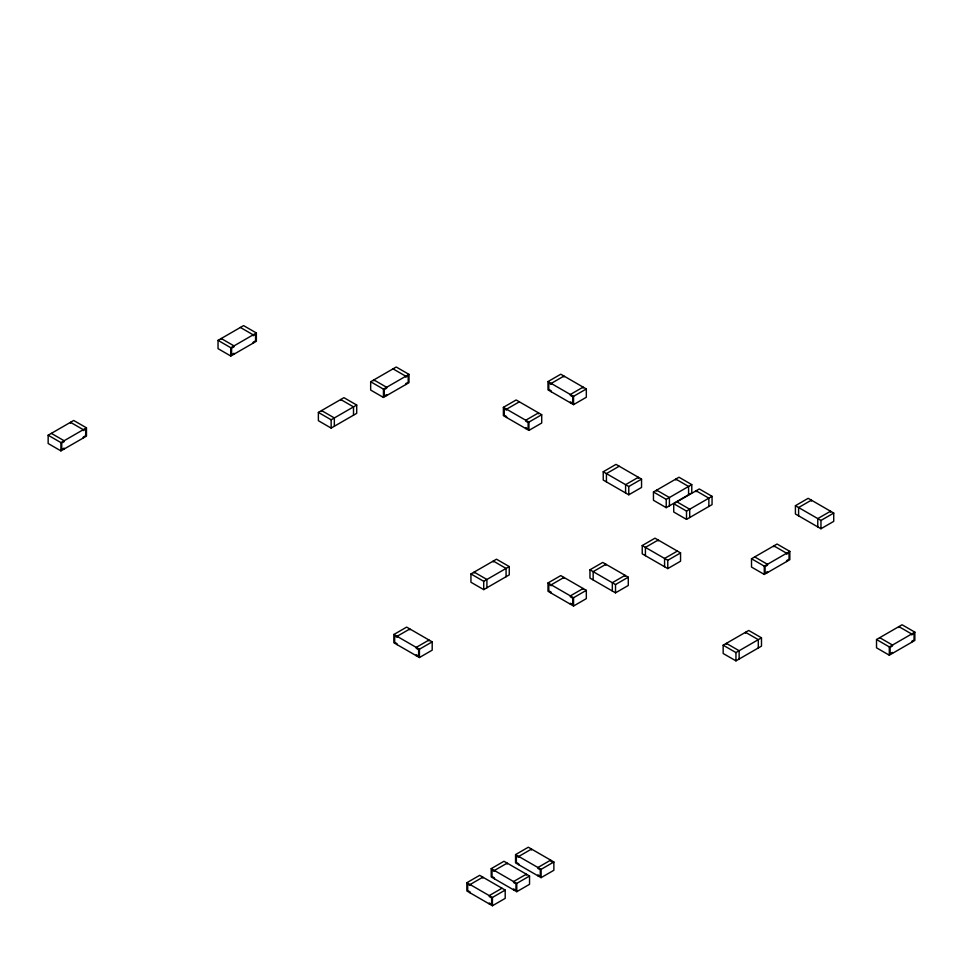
<?xml version="1.0" encoding="UTF-8"?>
<svg xmlns="http://www.w3.org/2000/svg" width="963" height="963" viewBox="0 0 963 963"><rect width="100%" height="100%" fill="white"/><g stroke="black" fill="none" stroke-linecap="round" stroke-linejoin="round"><path stroke-width="1.44" d="M48.15 435.216L73.694 420.47L86.477 427.837L86.477 436.143L60.922 450.889L48.15 443.51L48.15 435.216L60.922 442.595L86.477 427.837M218.035 340.36L243.579 325.614L256.363 332.981L256.363 341.287L230.807 356.033L218.035 348.654L218.035 340.36L230.807 347.739L256.363 332.981M370.671 381.757L396.226 367.011L408.998 374.39L408.998 382.684L383.443 397.43L370.671 390.063L370.671 381.757L383.443 389.136L408.998 374.39M318.38 412.417L343.923 397.671L356.707 405.038L356.707 413.344L331.152 428.09L318.38 420.711L318.38 412.417L331.152 419.796L356.707 405.038M503.384 407.349L516.156 399.97L541.712 414.716L541.712 423.022L528.928 430.389L503.384 415.643L503.384 407.349L528.928 422.095L541.712 414.716M547.995 381.589L560.779 374.21L586.323 388.968L586.323 397.262L573.551 404.641L547.995 389.883L547.995 381.589L573.551 396.335L586.323 388.968M519.358 401.812L506.574 409.191L506.574 410.106L504.179 408.733L504.179 415.185L506.574 416.57L506.574 417.485M603.235 471.762L616.007 464.383L641.551 479.129L641.551 487.434L628.779 494.801L603.235 480.056L603.235 471.762L628.779 486.508L641.551 479.129M619.197 466.224L606.425 473.603L606.425 481.897M470.943 573.948L496.487 559.202L509.258 566.581L509.258 574.875L483.715 589.621L470.943 582.254L470.943 573.948L483.715 581.327L509.258 566.581M393.879 634.485L406.651 627.106L432.194 641.864L432.194 650.157L419.423 657.536L393.879 642.778L393.879 634.485L419.423 649.231L432.194 641.864M653.456 491.997L678.999 477.239L691.771 484.618L691.771 492.912L666.227 507.67L653.456 500.291L653.456 491.997L666.227 499.376L691.771 484.618M673.727 503.709L699.282 488.951L712.054 496.33L712.054 504.624L686.511 519.382L673.727 512.003L673.727 503.709L686.511 511.076L712.054 496.33M547.995 582.964L560.779 575.597L586.323 590.343L586.323 598.637L573.551 606.016L547.995 591.27L547.995 582.964L573.551 597.722L586.323 590.343M589.958 569.807L602.742 562.428L628.285 577.174L628.285 585.48L615.513 592.847L589.958 578.101L589.958 569.807L615.513 584.553L628.285 577.174M642.225 545.552L654.996 538.173L680.552 552.918L680.552 561.224L667.78 568.591L642.225 553.845L642.225 545.552L667.78 560.297L680.552 552.918M677.362 551.077L664.578 558.456L664.578 566.75M795.414 505.695L808.186 498.316L833.729 513.074L833.729 521.368L820.958 528.747L795.414 513.989L795.414 505.695L820.958 520.441L833.729 513.074M751.513 558.769L777.057 544.023L789.841 551.39L789.841 559.696L764.285 574.442L751.513 567.063L751.513 558.769L764.285 566.148L789.841 551.39M723.165 645.198L748.72 630.452L761.492 637.819L761.492 646.125L735.949 660.871L723.165 653.492L723.165 645.198L735.949 652.577L761.492 637.819M876.523 639.516L902.078 624.77L914.85 632.149L914.85 640.443L889.306 655.189L876.523 647.822L876.523 639.516L889.306 646.895L914.85 632.149M466.886 882.698L479.658 875.331L505.202 890.077L505.202 898.371L492.43 905.75L466.886 890.992L466.886 882.698L492.43 897.456L505.202 890.077M491.214 868.65L503.986 861.271L529.542 876.029L529.542 884.323L516.77 891.702L491.214 876.944L491.214 868.65L516.77 883.396L529.542 876.029M515.554 854.602L528.326 847.223L553.869 861.981L553.869 870.275L541.098 877.654L515.554 862.896L515.554 854.602L541.098 869.348L553.869 861.981M502.012 888.235L489.24 895.602L489.24 896.529L491.636 897.913L491.636 904.365L489.24 902.981L489.24 903.908M676.929 501.855L689.701 509.234L689.701 517.528M754.703 556.927L767.475 564.306L767.475 565.221L765.079 566.605L765.079 573.057L767.475 571.673L767.475 572.6M879.725 637.675L892.496 645.054L892.496 645.968L890.101 647.353L890.101 653.805L892.496 652.42L892.496 653.347M393.024 368.853L405.808 376.232L405.808 377.159L408.204 375.775L408.204 382.227L405.808 383.611L405.808 384.526M240.389 327.456L253.161 334.823L253.161 335.75L255.556 334.366L255.556 340.818L253.161 342.202L253.161 343.129M51.34 433.374L64.124 440.741L64.124 441.668L61.728 443.052L61.728 449.504L64.124 448.12L64.124 449.047M553.075 862.439L550.68 861.054L550.68 860.128L537.908 867.507L537.908 868.433L540.303 869.818L540.303 876.27L537.908 874.885L537.908 875.8M911.66 642.285L911.66 641.358L914.056 639.986L914.056 633.522L911.66 634.906L911.66 633.991L898.876 626.612L898.876 627.539M889.306 646.895L889.306 655.189M830.539 512.147L830.539 511.221L817.768 518.6L817.768 526.893M820.958 520.441L820.958 528.747M811.376 501.085L811.376 500.158L798.604 507.537L798.604 515.831M786.639 561.537L786.639 560.61L789.034 559.226L789.034 552.774L786.639 554.158L786.639 553.244L773.867 545.865L773.867 546.779M764.285 566.148L764.285 574.442M758.302 647.967L758.302 639.661L745.518 632.294L745.518 633.209M739.139 659.029L739.139 650.735L726.367 643.356L726.367 644.271M735.949 652.577L735.949 660.871M708.864 506.466L708.864 498.172L696.093 490.793L696.093 491.72M688.581 494.765L688.581 486.459L675.809 479.093L675.809 480.007M686.511 511.076L686.511 519.382M669.417 505.828L669.417 497.522L656.646 490.155L656.646 491.07M667.78 560.297L667.78 568.591M666.227 499.376L666.227 507.67M658.198 540.941L658.198 540.014L645.415 547.393L645.415 555.687M638.361 478.214L638.361 477.287L625.589 484.666L625.589 492.96M628.779 486.508L628.779 494.801M625.095 576.259L625.095 575.332L612.324 582.711L612.324 591.005M615.513 584.553L615.513 592.847M605.932 565.197L605.932 564.27L593.16 571.649L593.16 579.943M583.133 388.041L583.133 387.114L570.349 394.493L570.349 395.42L572.744 396.804L572.744 403.256L570.349 401.872L570.349 402.787M583.133 589.428L583.133 588.501L570.349 595.88L570.349 596.795L572.744 598.179L572.744 604.632L570.349 603.247L570.349 604.174M573.551 396.335L573.551 404.641M573.551 597.722L573.551 606.016M563.969 376.978L563.969 376.051L551.197 383.43L551.197 384.357L548.802 382.973L548.802 389.425L551.197 390.809L551.197 391.724M563.969 578.354L563.969 577.439L551.197 584.818L551.197 585.733L548.802 584.348L548.802 590.801L551.197 592.185L551.197 593.112M541.098 869.348L541.098 877.654M538.51 413.801L538.51 412.874L525.738 420.253L525.738 421.18L528.133 422.552L528.133 429.017L525.738 427.632L525.738 428.547M531.516 849.992L531.516 849.065L518.744 856.444L518.744 857.371L516.349 855.987L516.349 862.439L518.744 863.823L518.744 864.738M528.928 422.095L528.928 430.389M526.352 875.102L526.352 874.187L513.568 881.554L513.568 882.481L515.963 883.865L515.963 890.318L513.568 888.933L513.568 889.86M516.77 883.396L516.77 891.702M507.188 864.04L507.188 863.125L494.404 870.492L494.404 871.419L492.021 870.034L492.021 876.486L494.404 877.871L494.404 878.786M506.069 576.717L506.069 568.423L493.297 561.044L493.297 561.971M492.43 897.456L492.43 905.75M486.905 587.779L486.905 579.485L474.133 572.106L474.133 573.033M483.715 581.327L483.715 589.621M482.848 878.087L482.848 877.173L470.076 884.54L470.076 885.466L467.681 884.082L467.681 890.534L470.076 891.919L470.076 892.845M429.004 640.937L429.004 640.022L416.233 647.389L416.233 648.316L418.628 649.7L418.628 656.152L416.233 654.768L416.233 655.695M419.423 649.231L419.423 657.536M409.841 629.874L409.841 628.959L397.069 636.326L397.069 637.253L394.674 635.869L394.674 642.321L397.069 643.705L397.069 644.632M386.644 395.588L386.644 394.674L384.249 396.058L384.249 389.594L386.644 388.221L386.644 387.295L373.873 379.916L373.873 380.842M383.443 389.136L383.443 397.43M353.505 415.185L353.505 406.88L340.733 399.513L340.733 400.427M334.342 426.248L334.342 417.942L321.57 410.575L321.57 411.49M331.152 419.796L331.152 428.09M233.997 354.191L233.997 353.265L231.602 354.649L231.602 348.197L233.997 346.812L233.997 345.886L221.225 338.519L221.225 339.433M230.807 347.739L230.807 356.033M83.275 437.984L83.275 437.058L85.671 435.673L85.671 429.221L83.275 430.605L83.275 429.679L70.504 422.312L70.504 423.226M60.922 442.595L60.922 450.889"/></g></svg>
